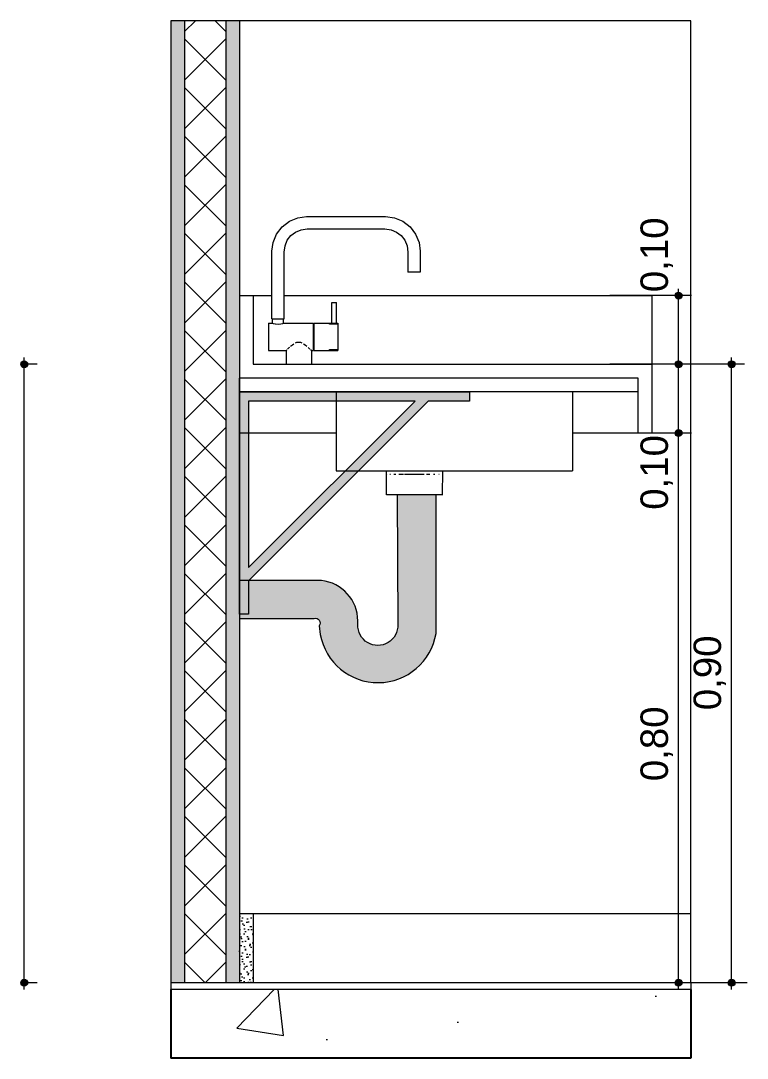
# Model space of a CAD drawing. Header units: metres. Extents: x -1.1 to 45.1, y -1 to 1.8.
# Drawn here: x 44.02 to 45.077, y -0.992 to 0.518 of the extents above; entities that cross this region are included whole.
import ezdxf

# ---------------------------------------------------------------- set-up
doc = ezdxf.new("R2010")
doc.units = ezdxf.units.M
doc.header["$MEASUREMENT"] = 0
for name, color, linetype, lineweight, true_color in [('01_BPC.150d Vista Bancada_27_COTAS EXECUTIVO.EXEC_Caneta_No__25', 7, 'Continuous', 13, 0x982312), ('01_BPC.150d-2 Vista Bancada_28_COTAS EXECUTIVO.EXEC_Caneta_No__25', 7, 'Continuous', 13, 0x982312), ('01_BPC.150d-2 Vista Bancada_28_LAJES.EST_Caneta_No__254', 7, 'Continuous', 0, 0xd1c9ad), ('01_BPC.150d-2 Vista Bancada_28_LAJES.EST_Caneta_No__97', 7, 'Continuous', 13, 0x6b6b6b), ('01_BPC.150d-2 Vista Bancada_28_LOUCAS-METAIS.ARQ_Caneta_No__13', 7, 'Continuous', 0, 0xaaaaaa), ('01_BPC.150d-2 Vista Bancada_28_LOUCAS-METAIS.ARQ_Caneta_No__95', 7, 'Continuous', 0, 0xaeaeae), ('01_BPC.150d-2 Vista Bancada_28_PAREDE CONSTRUIR_Caneta_No__19', 7, 'Continuous', 0, 0xe9e9e9), ('01_BPC.150d-2 Vista Bancada_28_PAREDE CONSTRUIR_Caneta_No__95', 7, 'Continuous', 0, 0xaeaeae), ('01_BPC.150d-2 Vista Bancada_28_PISO - Rodapé_Caneta_No__95', 7, 'Continuous', 0, 0xaeaeae), ('01_BPC.150d-2 Vista Bancada_28_PISO - Rodapé_Caneta_No__97', 7, 'Continuous', 13, 0x6b6b6b)]:
    doc.layers.add(name, color=color, linetype=linetype, lineweight=lineweight, true_color=true_color)
for name, color, linetype, lineweight in [('01_BPC.150d-2 Vista Bancada_28_LAJES.EST_Caneta_No__4', 7, 'Continuous', 25), ('01_BPC.150d-2 Vista Bancada_28_LAJES.EST_Caneta_No__7', 7, 'Continuous', 13), ('01_BPC.150d-2 Vista Bancada_28_PAREDE CONSTRUIR_Caneta_No__241', 7, 'Continuous', 13), ('01_BPC.150d-2 Vista Bancada_28_PAREDE CONSTRUIR_Caneta_No__5', 7, 'Continuous', 20), ('01_BPC.150d-2 Vista Bancada_28_PAREDE CONSTRUIR_Caneta_No__83', 84, 'Continuous', 0), ('01_BPC.150d-2 Vista Bancada_28_PISO - Rodapé_Caneta_No__11', 7, 'Continuous', 5)]:
    doc.layers.add(name, color=color, linetype=linetype, lineweight=lineweight)
doc.layers.add('01_BPC.150d-2 Vista Bancada_28_PAREDE CONSTRUIR', color=7, linetype='Continuous')
doc.styles.add('GENERATED_STYLE_1', font='arial.ttf')

msp = doc.modelspace()

# ---------------------------------------------------------------- hatches: boundary and pattern name
at = {"layer": '01_BPC.150d Vista Bancada_27_COTAS EXECUTIVO.EXEC_Caneta_No__25', "linetype": 'Continuous', "lineweight": 13, "true_color": 0x982312}
for points in [[(44.02, 0.0182), (44.0203, 0.0163), (44.0214, 0.0147), (44.0231, 0.0136), (44.025, 0.0132), (44.0269, 0.0136), (44.0285, 0.0147), (44.0296, 0.0163), (44.03, 0.0182), (44.0296, 0.0201), (44.0285, 0.0218), (44.0269, 0.0228), (44.025, 0.0232), (44.0231, 0.0228), (44.0214, 0.0218), (44.0203, 0.0201)], [(44.02, -0.8818), (44.0203, -0.8837), (44.0214, -0.8853), (44.0231, -0.8864), (44.025, -0.8868), (44.0269, -0.8864), (44.0285, -0.8853), (44.0296, -0.8837), (44.03, -0.8818), (44.0296, -0.8799), (44.0285, -0.8782), (44.0269, -0.8772), (44.025, -0.8768), (44.0231, -0.8772), (44.0214, -0.8782), (44.0203, -0.8799)]]:
    msp.add_hatch(color=24, dxfattribs=at).paths.add_polyline_path(points)
at = {"layer": '01_BPC.150d-2 Vista Bancada_28_COTAS EXECUTIVO.EXEC_Caneta_No__25', "linetype": 'Continuous', "lineweight": 13, "true_color": 0x982312}
for points in [[(44.9725, 0.1182), (44.9729, 0.1163), (44.974, 0.1147), (44.9756, 0.1136), (44.9775, 0.1132), (44.9794, 0.1136), (44.981, 0.1147), (44.9821, 0.1163), (44.9825, 0.1182), (44.9821, 0.1201), (44.981, 0.1218), (44.9794, 0.1228), (44.9775, 0.1232), (44.9756, 0.1228), (44.974, 0.1218), (44.9729, 0.1201)], [(44.9725, 0.0182), (44.9729, 0.0163), (44.974, 0.0147), (44.9756, 0.0136), (44.9775, 0.0132), (44.9794, 0.0136), (44.981, 0.0147), (44.9821, 0.0163), (44.9825, 0.0182), (44.9821, 0.0201), (44.981, 0.0218), (44.9794, 0.0228), (44.9775, 0.0232), (44.9756, 0.0228), (44.974, 0.0218), (44.9729, 0.0201)], [(45.0498, 0.0182), (45.0502, 0.0163), (45.0513, 0.0147), (45.0529, 0.0136), (45.0548, 0.0132), (45.0567, 0.0136), (45.0583, 0.0147), (45.0594, 0.0163), (45.0598, 0.0182), (45.0594, 0.0201), (45.0583, 0.0218), (45.0567, 0.0228), (45.0548, 0.0232), (45.0529, 0.0228), (45.0513, 0.0218), (45.0502, 0.0201)], [(44.9725, -0.0818), (44.9729, -0.0837), (44.974, -0.0853), (44.9756, -0.0864), (44.9775, -0.0868), (44.9794, -0.0864), (44.981, -0.0853), (44.9821, -0.0837), (44.9825, -0.0818), (44.9821, -0.0799), (44.981, -0.0782), (44.9794, -0.0772), (44.9775, -0.0768), (44.9756, -0.0772), (44.974, -0.0782), (44.9729, -0.0799)], [(44.9725, -0.8818), (44.9729, -0.8837), (44.974, -0.8853), (44.9756, -0.8864), (44.9775, -0.8868), (44.9794, -0.8864), (44.981, -0.8853), (44.9821, -0.8837), (44.9825, -0.8818), (44.9821, -0.8799), (44.981, -0.8782), (44.9794, -0.8772), (44.9775, -0.8768), (44.9756, -0.8772), (44.974, -0.8782), (44.9729, -0.8799)], [(45.0498, -0.8818), (45.0502, -0.8837), (45.0513, -0.8853), (45.0529, -0.8864), (45.0548, -0.8868), (45.0567, -0.8864), (45.0583, -0.8853), (45.0594, -0.8837), (45.0598, -0.8818), (45.0594, -0.8799), (45.0583, -0.8782), (45.0567, -0.8772), (45.0548, -0.8768), (45.0529, -0.8772), (45.0513, -0.8782), (45.0502, -0.8799)]]:
    msp.add_hatch(color=24, dxfattribs=at).paths.add_polyline_path(points)
at = {"layer": '01_BPC.150d-2 Vista Bancada_28_LAJES.EST_Caneta_No__254', "linetype": 'Continuous', "lineweight": 0, "true_color": 0xd1c9ad}
h = msp.add_hatch(dxfattribs=at)
h.set_pattern_fill('Haie_OD_001c', color=9, style=0, pattern_type=2)
h.set_pattern_definition([(45, (103.40256, -0.38178), (-0.159099, 0.159099), [0, -0.15, 0, -0.225]), (110, (103.90256, -0.38178), (0.2114308, 0.0769545), [0, -0.11, 0, -0.19])])
h.paths.add_polyline_path([(44.2385, -0.8918), (44.9953, -0.8918), (44.9953, -0.8818), (44.2385, -0.8818)])
at = {"layer": '01_BPC.150d-2 Vista Bancada_28_LAJES.EST_Caneta_No__97', "linetype": 'Continuous', "lineweight": 13, "true_color": 0x6b6b6b}
h = msp.add_hatch(dxfattribs=at)
h.set_pattern_fill('AR_CONC_001c', color=251, style=0, pattern_type=2)
h.set_pattern_definition([(50, (103.40256, -0.88178), (-0.546554, 0.0478173), [0.05715, -0.62865]), (355, (103.40256, -0.8818), (-0.10573, 0.5731705), [0.04572, -0.502922]), (100.4514, (103.4481, -0.88576), (0.4408237, 0.5253533), [0.04857, -0.5342707]), (46.1842, (103.40256, -0.7294), (-0.813237, 0.126127), [0.085725, -0.942975]), (96.6356, (103.4703, -0.7399), (0.712212, 0.742278), [0.072855, -0.801407]), (351.1842, (103.4026, -0.7294), (0.712212, 0.742278), [0.06858, -0.754379]), (21, (103.47876, -0.76748), (-0.4548432, 0.3067956), [0.05715, -0.62865]), (326, (103.47876, -0.7675), (0.185406, 0.552564), [0.04572, -0.50292]), (71.4514, (103.51666, -0.79304), (0.6402493, 0.2457683), [0.04857, -0.53427]), (37.5, (103.40256, -0.88178), (0.0092658, 0.2536651), [0, -0.496824, 0, -0.51054, 0, -0.504825]), (7.5, (103.40256, -0.88178), (0.200459, 0.3005417), [0, -0.291084, 0, -0.485394, 0, -0.192405]), (327.5, (103.23263, -0.88178), (-0.4067718, 0.0171862), [0, -0.1905, 0, -0.59436, 0, -0.78867]), (317.5, (103.15643, -0.88178), (0.4443875, 0.0762795), [0, -0.24765, 0, -0.394716, 0, -0.56007])])
h.paths.add_polyline_path([(44.2385, -0.9918), (44.9953, -0.9918), (44.9953, -0.8918), (44.2385, -0.8918)])
at = {"layer": '01_BPC.150d-2 Vista Bancada_28_PAREDE CONSTRUIR', "linetype": 'Continuous', "lineweight": 0, "true_color": 0xffffff}
for points in [[(44.2385, -0.8818), (44.2585, -0.8818), (44.2585, 0.5182), (44.2385, 0.5182)], [(44.3185, 0.5182), (44.3185, -0.8818), (44.3385, -0.8818), (44.3385, 0.5182)]]:
    msp.add_hatch(color=7, dxfattribs=at).paths.add_polyline_path(points)
at = {"layer": '01_BPC.150d-2 Vista Bancada_28_PAREDE CONSTRUIR_Caneta_No__19', "linetype": 'Continuous', "lineweight": 0, "true_color": 0x747474}
msp.add_hatch(color=8, dxfattribs=at).paths.add_polyline_path([(44.6245, -0.3734), (44.6245, -0.172), (44.568, -0.1718), (44.5688, -0.3606, -1.047804), (44.5107, -0.3606), (44.5107, -0.3552, 0.37921), (44.4577, -0.2964), (44.4459, -0.2964), (44.3385, -0.2964), (44.3385, -0.3517), (44.4472, -0.3517, -0.731296), (44.4543, -0.3622), (44.4559, -0.3748, 0.84251)])
at = {"layer": '01_BPC.150d-2 Vista Bancada_28_PAREDE CONSTRUIR_Caneta_No__83', "linetype": 'Continuous', "lineweight": 0}
h = msp.add_hatch(dxfattribs=at)
h.set_pattern_fill('Placomur_001c', color=84, style=0, pattern_type=2)
h.set_pattern_definition([(45, (103.40256, -0.881777), (-0.03535534, 0.03535534), []), (135, (103.40256, -0.881777), (0.03535534, 0.03535534), [])])
h.paths.add_polyline_path([(44.3185, 0.5182), (44.2585, 0.5182), (44.2585, -0.8818), (44.3185, -0.8818)])
at = {"layer": '01_BPC.150d-2 Vista Bancada_28_PAREDE CONSTRUIR_Caneta_No__95', "linetype": 'Continuous', "lineweight": 0, "true_color": 0x797979}
h = msp.add_hatch(color=8, dxfattribs=at)
h.paths.add_polyline_path([(44.3385, -0.0354), (44.3385, -0.3454), (44.3517, -0.3454), (44.3517, -0.2967), (44.6131, -0.0354), (44.6731, -0.0354), (44.6731, -0.0218), (44.3385, -0.0218)])
h.paths.add_polyline_path([(44.3517, -0.0354), (44.5939, -0.0354), (44.3517, -0.2775)], flags=0)
at = {"layer": '01_BPC.150d-2 Vista Bancada_28_PISO - Rodapé_Caneta_No__97', "linetype": 'Continuous', "lineweight": 13, "true_color": 0x6b6b6b}
h = msp.add_hatch(dxfattribs=at)
h.set_pattern_fill('cut_stone_001c', color=251, style=0, pattern_type=2)
h.set_pattern_definition([(45, (103.402561, -0.861777), (-0.006363961, 0.006363961), [0, -0.006, 0, -0.009]), (110, (103.422561, -0.861777), (0.0084572336, 0.0030781813), [0, -0.0044, 0, -0.0076])])
h.paths.add_polyline_path([(44.3385, -0.7818), (44.3385, -0.8818), (44.3585, -0.8818), (44.3585, -0.7818)])

# ---------------------------------------------------------------- linework, layer by layer
at = {"layer": '01_BPC.150d Vista Bancada_27_COTAS EXECUTIVO.EXEC_Caneta_No__25', "color": 24, "linetype": 'Continuous', "lineweight": 13, "ltscale": 1000, "true_color": 0x982312}
for p, q in [((44.025, 0.0232), (44.025, 0.0282)), ((44.0437, 0.0182), (44.03, 0.0182)), ((44.025, -0.8768), (44.025, 0.0132)), ((44.025, -0.8918), (44.025, -0.8868)), ((44.0437, -0.8818), (44.03, -0.8818))]:
    msp.add_line(p, q, dxfattribs=at)
for centre in [(44.025, 0.0182), (44.025, -0.8818)]:
    msp.add_circle(centre, 0.005, dxfattribs=at)
at = {"layer": '01_BPC.150d-2 Vista Bancada_28_COTAS EXECUTIVO.EXEC_Caneta_No__25', "color": 24, "linetype": 'Continuous', "lineweight": 13, "ltscale": 1000, "true_color": 0x982312}
for p, q in [((44.9775, 0.1232), (44.9775, 0.1282)), ((44.9725, 0.1182), (44.8775, 0.1182)), ((44.9775, 0.0232), (44.9775, 0.1132)), ((44.9962, 0.1182), (44.9825, 0.1182)), ((44.9725, 0.0182), (44.8775, 0.0182)), ((45.0498, 0.0182), (44.9548, 0.0182)), ((44.9962, 0.0182), (44.9825, 0.0182)), ((45.0548, 0.0232), (45.0548, 0.0282)), ((45.0736, 0.0182), (45.0598, 0.0182)), ((44.9775, -0.0768), (44.9775, 0.0132)), ((45.0548, -0.8768), (45.0548, 0.0132)), ((44.9725, -0.0818), (44.8775, -0.0818)), ((44.9775, -0.8768), (44.9775, -0.0868)), ((44.9962, -0.0818), (44.9825, -0.0818)), ((45.0498, -0.8818), (44.9548, -0.8818)), ((44.9725, -0.8818), (44.9587, -0.8818)), ((44.9775, -0.8918), (44.9775, -0.8868)), ((45.0775, -0.8818), (44.9825, -0.8818)), ((45.0548, -0.8918), (45.0548, -0.8868)), ((45.0736, -0.8818), (45.0598, -0.8818))]:
    msp.add_line(p, q, dxfattribs=at)
for centre in [(44.9775, 0.1182), (44.9775, 0.0182), (45.0548, 0.0182), (44.9775, -0.0818), (44.9775, -0.8818), (45.0548, -0.8818)]:
    msp.add_circle(centre, 0.005, dxfattribs=at)
at = {"layer": '01_BPC.150d-2 Vista Bancada_28_LAJES.EST_Caneta_No__4', "color": 7, "linetype": 'Continuous', "lineweight": 25, "ltscale": 1000}
for p, q in [((44.2385, -0.8918), (44.2385, -0.9918)), ((44.9953, -0.8918), (44.9953, -0.9918)), ((44.9953, -0.9918), (44.2385, -0.9918))]:
    msp.add_line(p, q, dxfattribs=at)
at = {"layer": '01_BPC.150d-2 Vista Bancada_28_LAJES.EST_Caneta_No__7', "color": 7, "linetype": 'Continuous', "lineweight": 13, "ltscale": 1000}
for p, q in [((44.2385, -0.8818), (44.2385, -0.8918)), ((44.9953, -0.8818), (44.3585, -0.8818)), ((44.9953, -0.8818), (44.9953, -0.8918)), ((44.9953, -0.8918), (44.2385, -0.8918))]:
    msp.add_line(p, q, dxfattribs=at)
at = {"layer": '01_BPC.150d-2 Vista Bancada_28_LAJES.EST_Caneta_No__7', "color": 7, "linetype": 'Continuous', "lineweight": 13, "ltscale": 1000, "flags": 128}
msp.add_lwpolyline([(44.3585, -0.8818), (44.3385, -0.8818), (44.3185, -0.8818), (44.2585, -0.8818), (44.2385, -0.8818)], dxfattribs=at)
at = {"layer": '01_BPC.150d-2 Vista Bancada_28_LOUCAS-METAIS.ARQ_Caneta_No__13', "color": 253, "linetype": 'Continuous', "lineweight": 0, "ltscale": 1000, "true_color": 0xaaaaaa}
for p, q in [((44.411, 0.2265), (44.4233, 0.2316)), ((44.4233, 0.2316), (44.436, 0.2332)), ((44.436, 0.2332), (44.5511, 0.2332)), ((44.5511, 0.2332), (44.5638, 0.2316)), ((44.5638, 0.2316), (44.5761, 0.2265)), ((44.3923, 0.2078), (44.4004, 0.2183)), ((44.4004, 0.2183), (44.411, 0.2265)), ((44.4201, 0.2107), (44.428, 0.214)), ((44.428, 0.214), (44.4371, 0.2152)), ((44.4371, 0.2152), (44.55, 0.2152)), ((44.55, 0.2152), (44.5591, 0.214)), ((44.5591, 0.214), (44.567, 0.2107)), ((44.5761, 0.2265), (44.5867, 0.2183)), ((44.5867, 0.2183), (44.5948, 0.2078)), ((44.3872, 0.1954), (44.3923, 0.2078)), ((44.4048, 0.1907), (44.408, 0.1987)), ((44.408, 0.1987), (44.4133, 0.2055)), ((44.4133, 0.2055), (44.4201, 0.2107)), ((44.567, 0.2107), (44.5738, 0.2055)), ((44.5738, 0.2055), (44.5791, 0.1987)), ((44.5791, 0.1987), (44.5824, 0.1907)), ((44.5948, 0.2078), (44.5999, 0.1954)), ((44.3856, 0.1828), (44.3872, 0.1954)), ((44.3856, 0.0842), (44.3856, 0.1828)), ((44.4036, 0.1816), (44.4048, 0.1907)), ((44.4036, 0.0842), (44.4036, 0.1816)), ((44.5824, 0.1907), (44.5836, 0.1816)), ((44.5836, 0.1816), (44.5836, 0.1522)), ((44.5999, 0.1954), (44.6016, 0.1828)), ((44.6016, 0.1828), (44.6016, 0.1522)), ((44.5848, 0.1522), (44.5836, 0.1522)), ((44.5882, 0.1522), (44.5848, 0.1522)), ((44.5927, 0.1522), (44.5882, 0.1522)), ((44.5972, 0.1522), (44.5927, 0.1522)), ((44.6004, 0.1522), (44.5972, 0.1522)), ((44.6016, 0.1522), (44.6004, 0.1522)), ((44.3385, 0.1182), (44.3585, 0.1182)), ((44.3585, 0.1182), (44.3585, 0.0182)), ((44.4726, 0.1082), (44.473, 0.1082)), ((44.4726, 0.0782), (44.4726, 0.1082)), ((44.473, 0.1082), (44.4743, 0.1082)), ((44.4743, 0.1082), (44.4761, 0.1082)), ((44.4761, 0.1082), (44.4778, 0.1082)), ((44.4778, 0.1082), (44.4791, 0.1082)), ((44.4791, 0.1082), (44.4796, 0.1082)), ((44.4796, 0.0782), (44.4796, 0.1082)), ((44.3806, 0.0782), (44.3806, 0.077)), ((44.3806, 0.0782), (44.3866, 0.0782)), ((44.3806, 0.077), (44.3806, 0.0735)), ((44.3856, 0.0842), (44.3868, 0.0842)), ((44.3866, 0.0782), (44.3866, 0.0842)), ((44.3866, 0.0782), (44.3876, 0.0778)), ((44.3868, 0.0842), (44.3901, 0.0842)), ((44.3876, 0.0778), (44.3904, 0.077)), ((44.3901, 0.0842), (44.3946, 0.0842)), ((44.3904, 0.077), (44.3906, 0.077)), ((44.3906, 0.077), (44.3946, 0.0766)), ((44.3946, 0.0842), (44.3991, 0.0842)), ((44.3946, 0.0766), (44.3986, 0.077)), ((44.3986, 0.077), (44.4015, 0.0778)), ((44.3986, 0.077), (44.3986, 0.077)), ((44.3991, 0.0842), (44.4024, 0.0842)), ((44.4015, 0.0778), (44.4026, 0.0782)), ((44.4024, 0.0842), (44.4036, 0.0842)), ((44.4026, 0.0782), (44.4026, 0.0842)), ((44.4026, 0.0782), (44.4456, 0.0782)), ((44.4456, 0.0782), (44.4456, 0.077)), ((44.4456, 0.077), (44.4456, 0.0735)), ((44.4466, 0.0782), (44.4726, 0.0782)), ((44.4466, 0.0782), (44.4466, 0.0755)), ((44.4466, 0.0755), (44.4466, 0.0682)), ((44.4696, 0.0766), (44.4696, 0.077)), ((44.4696, 0.077), (44.4816, 0.077)), ((44.4816, 0.0766), (44.4696, 0.0766)), ((44.4726, 0.0782), (44.473, 0.0781)), ((44.473, 0.0781), (44.4743, 0.078)), ((44.4743, 0.078), (44.4761, 0.0779)), ((44.4761, 0.0779), (44.4778, 0.078)), ((44.4778, 0.078), (44.4791, 0.0781)), ((44.4791, 0.0781), (44.4796, 0.0782)), ((44.4796, 0.0782), (44.4816, 0.0782)), ((44.4816, 0.0782), (44.4816, 0.077)), ((44.4816, 0.077), (44.4816, 0.0766)), ((44.4816, 0.0766), (44.4816, 0.0755)), ((44.4816, 0.0755), (44.4816, 0.0682)), ((44.3806, 0.0735), (44.3806, 0.0682)), ((44.3806, 0.0682), (44.3806, 0.0617)), ((44.3806, 0.0617), (44.3806, 0.0548)), ((44.4456, 0.0735), (44.4456, 0.0682)), ((44.4456, 0.0682), (44.4456, 0.0617)), ((44.4456, 0.0617), (44.4456, 0.0548)), ((44.4466, 0.0682), (44.4466, 0.0582)), ((44.4816, 0.0682), (44.4816, 0.0582)), ((44.3806, 0.0548), (44.3806, 0.0482)), ((44.3806, 0.0482), (44.3806, 0.0429)), ((44.4153, 0.0463), (44.4127, 0.0441)), ((44.4176, 0.0477), (44.4153, 0.0463)), ((44.4213, 0.05), (44.4195, 0.0488)), ((44.4278, 0.05), (44.4213, 0.05)), ((44.4296, 0.0488), (44.4278, 0.05)), ((44.4338, 0.0463), (44.4315, 0.0477)), ((44.4364, 0.0441), (44.4338, 0.0463)), ((44.4456, 0.0548), (44.4456, 0.0482)), ((44.4456, 0.0482), (44.4456, 0.0429)), ((44.4466, 0.0582), (44.4466, 0.0482)), ((44.4466, 0.0482), (44.4466, 0.0409)), ((44.4816, 0.0582), (44.4816, 0.0482)), ((44.4816, 0.0482), (44.4816, 0.0409)), ((44.3806, 0.0429), (44.3806, 0.0394)), ((44.3806, 0.0394), (44.3806, 0.0382)), ((44.3806, 0.0382), (44.4061, 0.0382)), ((44.4072, 0.0393), (44.4061, 0.0382)), ((44.4061, 0.0382), (44.4061, 0.0182)), ((44.4073, 0.0394), (44.4072, 0.0393)), ((44.4104, 0.0421), (44.4083, 0.0403)), ((44.411, 0.0426), (44.4104, 0.0421)), ((44.4387, 0.0421), (44.4382, 0.0426)), ((44.4408, 0.0403), (44.4387, 0.0421)), ((44.4419, 0.0393), (44.4418, 0.0394)), ((44.4431, 0.0382), (44.4419, 0.0393)), ((44.4431, 0.0382), (44.4431, 0.0182)), ((44.4431, 0.0382), (44.4456, 0.0382)), ((44.4456, 0.0429), (44.4456, 0.0394)), ((44.4456, 0.0394), (44.4456, 0.0382)), ((44.4466, 0.0409), (44.4466, 0.0382)), ((44.4466, 0.0382), (44.4816, 0.0382)), ((44.4696, 0.0394), (44.4696, 0.0398)), ((44.4696, 0.0398), (44.4816, 0.0398)), ((44.4816, 0.0394), (44.4696, 0.0394)), ((44.4816, 0.0409), (44.4816, 0.0398)), ((44.4816, 0.0398), (44.4816, 0.0394)), ((44.4816, 0.0394), (44.4816, 0.0382)), ((44.3585, 0.0182), (44.9385, 0.0182)), ((44.9385, 0.0182), (44.9385, -0.0818)), ((44.3385, -0.0218), (44.3385, -0.0018)), ((44.9185, -0.0018), (44.3385, -0.0018)), ((44.9185, -0.0818), (44.9185, -0.0018)), ((44.9185, -0.0218), (44.3385, -0.0218)), ((44.3385, -0.0818), (44.3385, -0.0218)), ((44.4792, -0.0218), (44.4792, -0.1368)), ((44.8232, -0.0218), (44.8232, -0.1368)), ((44.4792, -0.0818), (44.3385, -0.0818)), ((44.9185, -0.0818), (44.8232, -0.0818)), ((44.9385, -0.0818), (44.9185, -0.0818)), ((44.4792, -0.1368), (44.4799, -0.1368)), ((44.4799, -0.1368), (44.4817, -0.1368)), ((44.4817, -0.1368), (44.4846, -0.1368)), ((44.4846, -0.1368), (44.4886, -0.1368)), ((44.4886, -0.1368), (44.4936, -0.1368)), ((44.4936, -0.1368), (44.4996, -0.1368)), ((44.4996, -0.1368), (44.5065, -0.1368)), ((44.5065, -0.1368), (44.514, -0.1368)), ((44.514, -0.1368), (44.5222, -0.1368)), ((44.5222, -0.1368), (44.5308, -0.1368)), ((44.5308, -0.1368), (44.5397, -0.1368)), ((44.5397, -0.1368), (44.5509, -0.1368)), ((44.5509, -0.1368), (44.7514, -0.1368)), ((44.5522, -0.1418), (44.5522, -0.1368)), ((44.5522, -0.1718), (44.5522, -0.1418)), ((44.5536, -0.1418), (44.5536, -0.1418)), ((44.5536, -0.1418), (44.5537, -0.1418)), ((44.5574, -0.1418), (44.5577, -0.1418)), ((44.5577, -0.1418), (44.5583, -0.1418)), ((44.5632, -0.1418), (44.5642, -0.1418)), ((44.5642, -0.1418), (44.566, -0.1418)), ((44.5703, -0.1418), (44.5727, -0.1418)), ((44.5727, -0.1418), (44.5769, -0.1418)), ((44.5784, -0.1418), (44.5826, -0.1418)), ((44.5826, -0.1418), (44.5932, -0.1418)), ((44.5932, -0.1418), (44.6038, -0.1418)), ((44.6038, -0.1418), (44.6074, -0.1418)), ((44.6108, -0.1418), (44.6136, -0.1418)), ((44.6136, -0.1418), (44.6155, -0.1418)), ((44.621, -0.1418), (44.6221, -0.1418)), ((44.6221, -0.1418), (44.6228, -0.1418)), ((44.6284, -0.1418), (44.6286, -0.1418)), ((44.6286, -0.1418), (44.6288, -0.1418)), ((44.6341, -0.1718), (44.6342, -0.1368)), ((44.7514, -0.1368), (44.7627, -0.1368)), ((44.7627, -0.1368), (44.7716, -0.1368)), ((44.7716, -0.1368), (44.7802, -0.1368)), ((44.7802, -0.1368), (44.7883, -0.1368)), ((44.7883, -0.1368), (44.7959, -0.1368)), ((44.7959, -0.1368), (44.8027, -0.1368)), ((44.8027, -0.1368), (44.8087, -0.1368)), ((44.8087, -0.1368), (44.8137, -0.1368)), ((44.8137, -0.1368), (44.8177, -0.1368)), ((44.8177, -0.1368), (44.8207, -0.1368)), ((44.8207, -0.1368), (44.8224, -0.1368)), ((44.8224, -0.1368), (44.8232, -0.1368)), ((44.5523, -0.1718), (44.5522, -0.1718)), ((44.5525, -0.1718), (44.5523, -0.1718)), ((44.5529, -0.1718), (44.5525, -0.1718)), ((44.5535, -0.1718), (44.5529, -0.1718)), ((44.5542, -0.1718), (44.5535, -0.1718)), ((44.5551, -0.1718), (44.5542, -0.1718)), ((44.5561, -0.1718), (44.5551, -0.1718)), ((44.5573, -0.1718), (44.5561, -0.1718)), ((44.5586, -0.1718), (44.5573, -0.1718)), ((44.56, -0.1718), (44.5586, -0.1718)), ((44.5616, -0.1718), (44.56, -0.1718)), ((44.5633, -0.1718), (44.5616, -0.1718)), ((44.5651, -0.1718), (44.5633, -0.1718)), ((44.5671, -0.1718), (44.5651, -0.1718)), ((44.5691, -0.1718), (44.5671, -0.1718)), ((44.5712, -0.1718), (44.5691, -0.1718)), ((44.5734, -0.1718), (44.5712, -0.1718)), ((44.5757, -0.1718), (44.5734, -0.1718)), ((44.5781, -0.1718), (44.5757, -0.1718)), ((44.5805, -0.1718), (44.5781, -0.1718)), ((44.583, -0.1718), (44.5805, -0.1718)), ((44.5855, -0.1718), (44.583, -0.1718)), ((44.5881, -0.1718), (44.5855, -0.1718)), ((44.5906, -0.1718), (44.5881, -0.1718)), ((44.5932, -0.1718), (44.5906, -0.1718)), ((44.5958, -0.1718), (44.5932, -0.1718)), ((44.5983, -0.1718), (44.5958, -0.1718)), ((44.6009, -0.1718), (44.5983, -0.1718)), ((44.6034, -0.1718), (44.6009, -0.1718)), ((44.6059, -0.1718), (44.6034, -0.1718)), ((44.6083, -0.1718), (44.6059, -0.1718)), ((44.6107, -0.1718), (44.6083, -0.1718)), ((44.6129, -0.1718), (44.6107, -0.1718)), ((44.6152, -0.1718), (44.6129, -0.1718)), ((44.6173, -0.1718), (44.6152, -0.1718)), ((44.6193, -0.1718), (44.6173, -0.1718)), ((44.6213, -0.1718), (44.6193, -0.1718)), ((44.6231, -0.1718), (44.6213, -0.1718)), ((44.6248, -0.1718), (44.6231, -0.1718)), ((44.6264, -0.1718), (44.6248, -0.1718)), ((44.6278, -0.1718), (44.6264, -0.1718)), ((44.6291, -0.1718), (44.6278, -0.1718)), ((44.6303, -0.1718), (44.6291, -0.1718)), ((44.6313, -0.1718), (44.6303, -0.1718)), ((44.6322, -0.1718), (44.6313, -0.1718)), ((44.6329, -0.1718), (44.6322, -0.1718)), ((44.6335, -0.1718), (44.6329, -0.1718)), ((44.6339, -0.1718), (44.6335, -0.1718)), ((44.6341, -0.1718), (44.6339, -0.1718)), ((44.6342, -0.1718), (44.6341, -0.1718))]:
    msp.add_line(p, q, dxfattribs=at)
at = {"layer": '01_BPC.150d-2 Vista Bancada_28_LOUCAS-METAIS.ARQ_Caneta_No__95', "color": 253, "linetype": 'Continuous', "lineweight": 0, "ltscale": 1000, "true_color": 0xaeaeae}
for p, q in [((44.3585, 0.1182), (44.3856, 0.1182)), ((44.4036, 0.1182), (44.9385, 0.1182)), ((44.9385, 0.1182), (44.9385, 0.0182))]:
    msp.add_line(p, q, dxfattribs=at)
at = {"layer": '01_BPC.150d-2 Vista Bancada_28_PAREDE CONSTRUIR_Caneta_No__241', "color": 7, "linetype": 'Continuous', "lineweight": 13, "ltscale": 1000}
for p, q in [((44.2385, 0.5182), (44.2385, -0.7818)), ((44.2585, 0.5182), (44.2585, -0.8818)), ((44.3185, 0.5182), (44.3185, -0.8818)), ((44.3385, 0.5182), (44.3385, -0.7818)), ((44.2385, -0.7818), (44.2385, -0.8818)), ((44.3385, -0.7818), (44.3385, -0.8818))]:
    msp.add_line(p, q, dxfattribs=at)
at = {"layer": '01_BPC.150d-2 Vista Bancada_28_PAREDE CONSTRUIR_Caneta_No__241', "color": 7, "linetype": 'Continuous', "lineweight": 13, "ltscale": 1000, "flags": 128}
msp.add_lwpolyline([(44.3385, 0.5182), (44.3185, 0.5182), (44.2585, 0.5182), (44.2385, 0.5182)], dxfattribs=at)
at = {"layer": '01_BPC.150d-2 Vista Bancada_28_PAREDE CONSTRUIR_Caneta_No__5', "color": 7, "linetype": 'Continuous', "lineweight": 20, "ltscale": 1000, "flags": 128}
for points in [[(44.3385, -0.0354), (44.3385, -0.0218), (44.6731, -0.0218), (44.6731, -0.0354), (44.6131, -0.0354), (44.3517, -0.2967), (44.3517, -0.3454), (44.3385, -0.3454)], [(44.3517, -0.0354), (44.3517, -0.2775), (44.5939, -0.0354)]]:
    msp.add_lwpolyline(points, close=True, dxfattribs=at)
msp.add_lwpolyline([(44.6245, -0.3734), (44.6245, -0.172), (44.568, -0.1718), (44.5688, -0.3606, -1.047804), (44.5107, -0.3606), (44.5107, -0.3552, 0.37921), (44.4577, -0.2964), (44.4459, -0.2964), (44.3385, -0.2964), (44.3385, -0.3517), (44.4472, -0.3517, -0.731296), (44.4543, -0.3622), (44.4559, -0.3748, 0.84251)], format="xyb", close=True, dxfattribs=at)
at = {"layer": '01_BPC.150d-2 Vista Bancada_28_PAREDE CONSTRUIR_Caneta_No__95', "color": 253, "linetype": 'Continuous', "lineweight": 0, "ltscale": 1000, "true_color": 0xaeaeae}
for p, q in [((44.9953, 0.5182), (44.3385, 0.5182)), ((44.9953, -0.7818), (44.9953, 0.5182))]:
    msp.add_line(p, q, dxfattribs=at)
at = {"layer": '01_BPC.150d-2 Vista Bancada_28_PISO - Rodapé_Caneta_No__11', "color": 7, "linetype": 'Continuous', "lineweight": 5, "ltscale": 1000}
for q in [(44.3385, -0.7818), (44.3585, -0.8818)]:
    msp.add_line((44.3585, -0.7818), q, dxfattribs=at)
at = {"layer": '01_BPC.150d-2 Vista Bancada_28_PISO - Rodapé_Caneta_No__95', "color": 253, "linetype": 'Continuous', "lineweight": 0, "ltscale": 1000, "true_color": 0xaeaeae}
for p, q in [((44.9953, -0.7818), (44.3585, -0.7818)), ((44.9953, -0.8818), (44.9953, -0.7818))]:
    msp.add_line(p, q, dxfattribs=at)

# ---------------------------------------------------------------- texts
at = {"layer": '01_BPC.150d-2 Vista Bancada_28_COTAS EXECUTIVO.EXEC_Caneta_No__25', "color": 24, "linetype": 'Continuous', "lineweight": 13, "true_color": 0x982312, "char_height": 0.04, "width": 0.106768, "attachment_point": 7, "rotation": 90, "style": 'GENERATED_STYLE_1'}
for s, insert in [('\\A1;{\\pql;\\fArial|b0|i0|c0|p0;\\W1.000000;0,10}', (44.9695, 0.1232)), ('\\A1;{\\pql;\\fArial|b0|i0|c0|p0;\\W1.000000;0,10}', (44.9695, -0.1935)), ('\\A1;{\\pql;\\fArial|b0|i0|c0|p0;\\W1.000000;0,90}', (45.0468, -0.4852)), ('\\A1;{\\pql;\\fArial|b0|i0|c0|p0;\\W1.000000;0,80}', (44.9695, -0.5885))]:
    msp.add_mtext(s, dxfattribs=dict(at, insert=insert))

doc.saveas('drawing.dxf')
